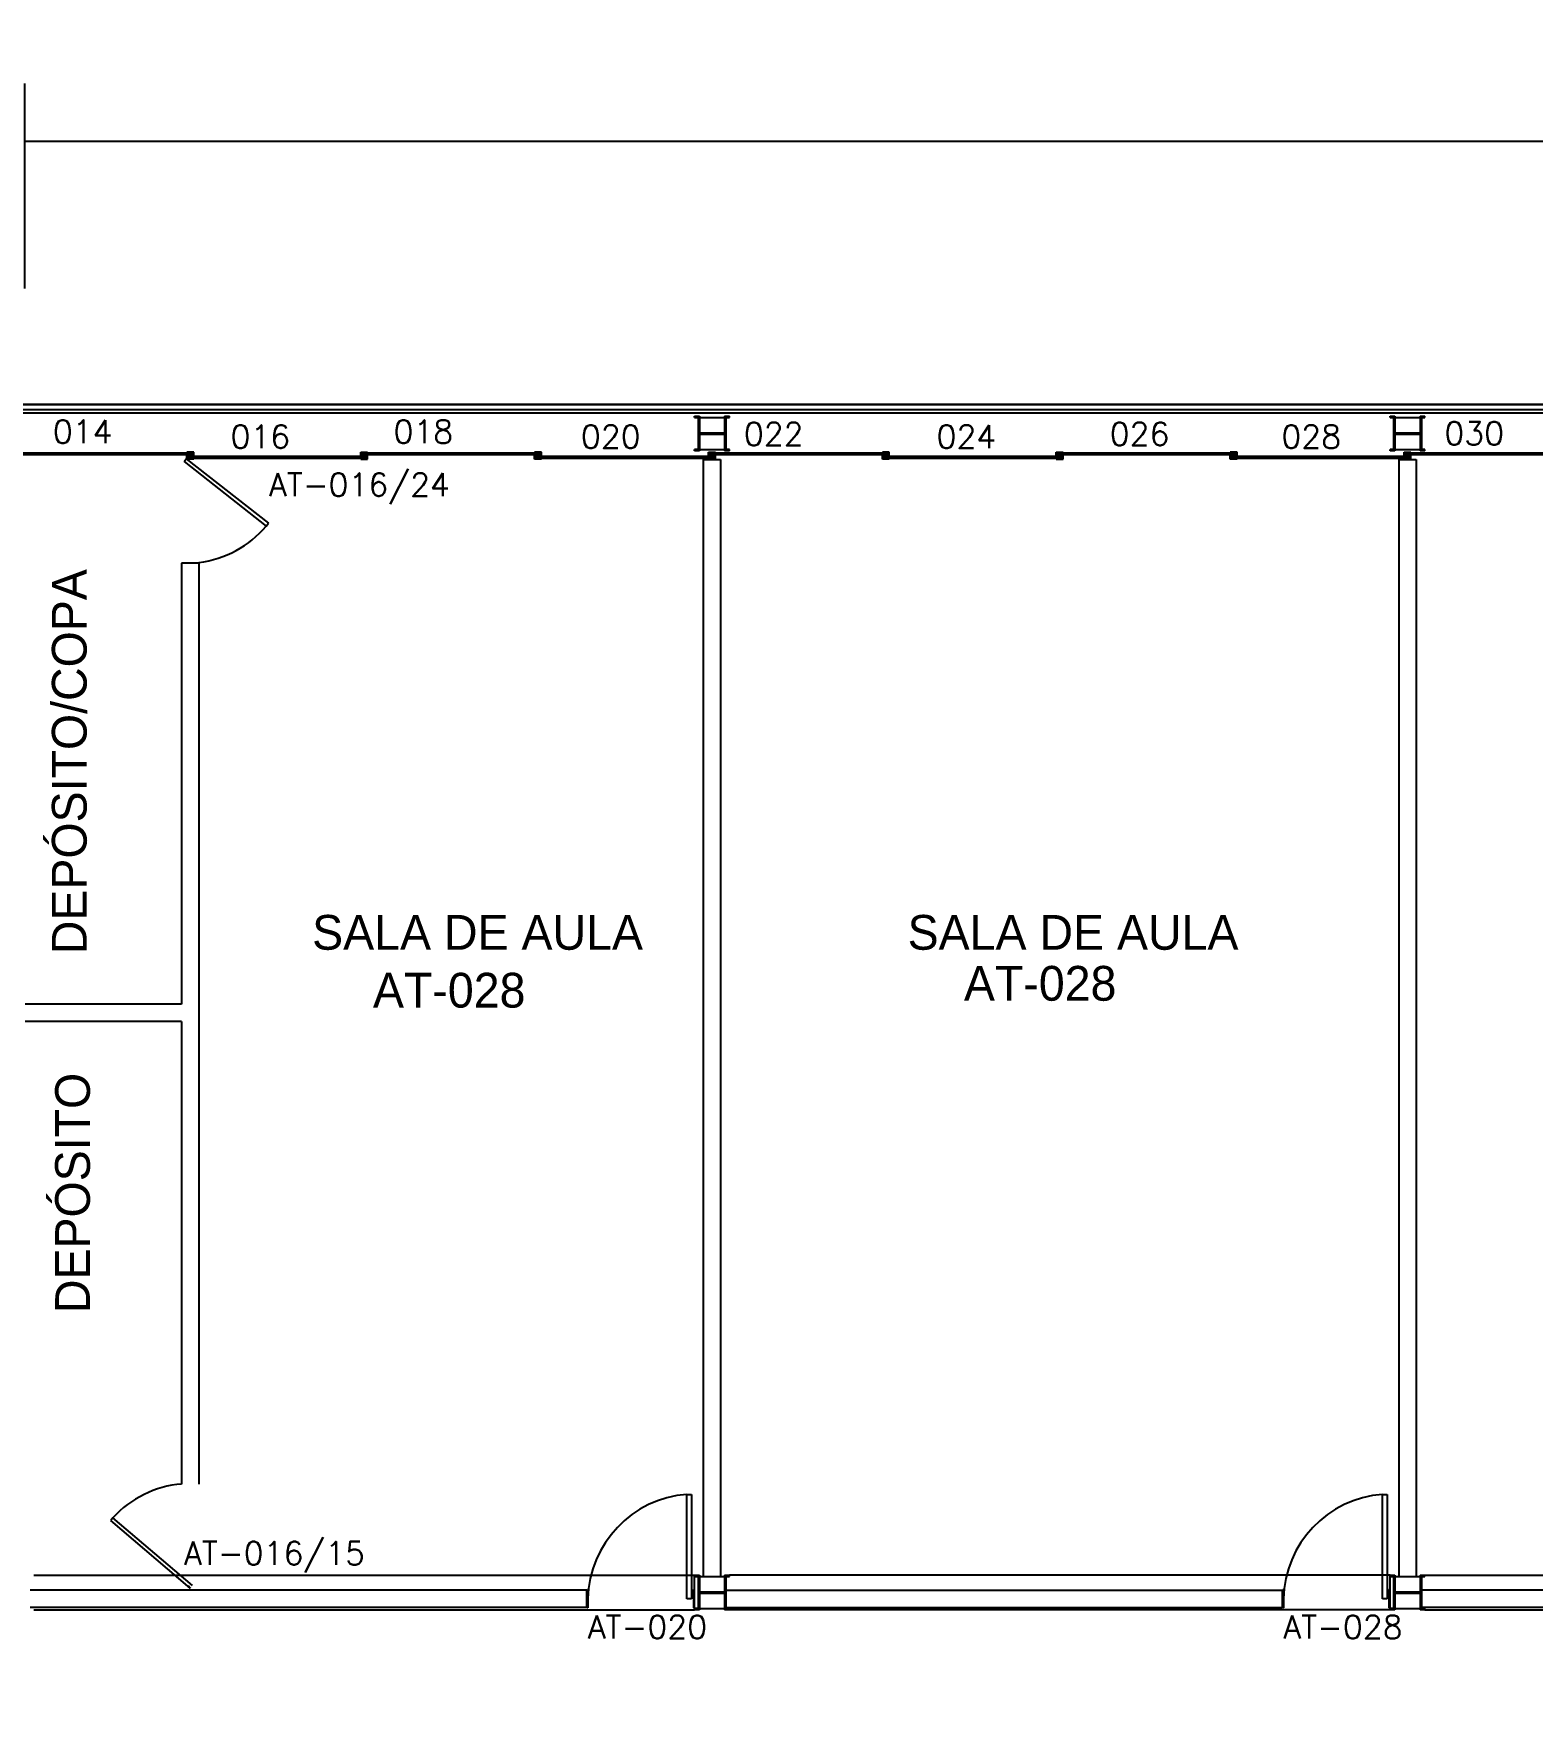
# Model space of a CAD drawing. Header units: millimetres. Extents: x 3509 to 3629, y 975 to 1006.
# Drawn here: x 3518.16 to 3531.08, y 991.38 to 1005.95 of the extents above; entities that cross this region are included whole.
import ezdxf
from ezdxf.enums import TextEntityAlignment as Align

# ---------------------------------------------------------------- set-up
doc = ezdxf.new("R2010")
doc.units = ezdxf.units.MM
for name, color, linetype in [('3', 2, 'Continuous'), ('ENDEREÇO', 2, 'Continuous'), ('MATRIZ', 2, 'Continuous'), ('MATRIZ-1', 1, 'Continuous'), ('NMOD', 2, 'Continuous'), ('TEXTO', 2, 'Continuous'), ('TEXTO-CENTRO-CUSTO', 2, 'Continuous')]:
    doc.layers.add(name, color=color, linetype=linetype)
doc.styles.add('FONTE', font='FONTE.shx', dxfattribs={"height": 0.4})
doc.styles.add('ROMANS', font='simplex.shx', dxfattribs={"height": 0.3})
doc.styles.add('UNB-100', font='simplex.shx', dxfattribs={"height": 0.2})
doc.dimstyles.new('1', dxfattribs={"dimtxt": 0.3, "dimasz": 0.18, "dimexe": 0.5, "dimexo": 1, "dimgap": 0.08, "dimtad": 1, "dimdec": 4, "dimzin": 12, "dimdsep": 46, "dimtxsty": 'ROMANS', "dimblk1": 'NONE', "dimblk2": 'NONE', "dimsah": 1, "dimcen": 0, "dimclrd": 2, "dimclre": 2, "dimclrt": 2, "dimadec": 0, "dimazin": 0, "dimtfac": 1, "dimtdec": 4, "dimtofl": 0, "dimtmove": 2, "dimatfit": 3, "dimldrblk": 'NONE', "dimfxl": 1, "dimtolj": 1, "dimtzin": 4, "dimarcsym": 0})

# ---------------------------------------------------------------- blocks, each defined once
blk = doc.blocks.new('*D29')
at = {"layer": 'DEFPOINTS', "color": 0, "linetype": 'Continuous', "transparency": 16777216}
for p in [(3518.079, 1005.023), (3518.079, 1002.753), (3566.088, 1002.753)]:
    blk.add_point(p, dxfattribs=at)
at = {"layer": 'TEXTO-CENTRO-CUSTO', "color": 2, "linetype": 'Continuous', "lineweight": -2, "transparency": 16777216}
for p, q in [((3518.079, 1003.753), (3518.079, 1005.523)), ((3566.088, 1003.753), (3566.088, 1005.523)), ((3566.088, 1005.023), (3518.079, 1005.023))]:
    blk.add_line(p, q, dxfattribs=at)
at = {"layer": 'TEXTO-CENTRO-CUSTO', "color": 2, "linetype": 'Continuous', "transparency": 16777216, "insert": (3542.084, 1005.253), "char_height": 0.3, "attachment_point": 5, "style": 'ROMANS'}
blk.add_mtext('\\A1;Salas de Aula', dxfattribs=at)
blk = doc.blocks.new('_NONE')
at = {"color": 0, "linetype": 'ByBlock'}
blk.add_circle((0, 0), 0.25, dxfattribs=at)

msp = doc.modelspace()

# ---------------------------------------------------------------- linework, layer by layer
msp.add_lwpolyline([(3508.85567, 1002.75329), (3629.15508, 1002.75329), (3629.15508, 978.25329), (3508.85567, 978.25329)], close=True)
at = {"layer": 'MATRIZ'}
for p, q in [((3519.45228, 1002.26044), (3519.4708, 1002.28404)), ((3519.45228, 1002.26044), (3520.16055, 1001.70446)), ((3519.4708, 1002.28404), (3520.17907, 1001.72806)), ((3523.93067, 1002.27958), (3523.93067, 992.64129)), ((3523.93067, 1002.27958), (3524.08067, 1002.27958)), ((3524.08067, 1002.27958), (3524.08067, 992.64129)), ((3529.93067, 1002.27958), (3529.93067, 992.64129)), ((3529.93067, 1002.27958), (3530.08067, 1002.27958)), ((3530.08067, 1002.27958), (3530.08067, 992.64129)), ((3520.16055, 1001.70446), (3520.17907, 1001.72806)), ((3519.58067, 1001.38436), (3519.43067, 1001.38299)), ((3519.43067, 1001.38299), (3519.43067, 997.58068)), ((3519.58067, 1001.38436), (3519.58067, 993.4395)), ((3519.43067, 997.58068), (3518.08067, 997.58068)), ((3519.43067, 997.43068), (3518.08067, 997.43068)), ((3519.43067, 997.43068), (3519.43067, 993.4395)), ((3523.79014, 993.35081), (3523.83014, 993.35081)), ((3523.79014, 992.45081), (3523.79014, 993.35081)), ((3523.83014, 993.35081), (3523.83014, 992.45081)), ((3529.79014, 993.35081), (3529.83014, 993.35081)), ((3529.79014, 992.45081), (3529.79014, 993.35081)), ((3529.83014, 993.35081), (3529.83014, 992.45081)), ((3518.83868, 993.14857), (3518.81922, 993.12573)), ((3519.52414, 992.5647), (3518.83868, 993.14857)), ((3519.50468, 992.54186), (3518.81922, 993.12573)), ((3519.48759, 992.5647), (3519.50705, 992.54186)), ((3523.85567, 992.35329), (3523.85567, 992.65329)), ((3523.85567, 992.64129), (3523.85567, 992.65329)), ((3523.85567, 992.65329), (3523.89767, 992.65329)), ((3523.85567, 992.64129), (3523.88567, 992.64129)), ((3523.88567, 992.64129), (3523.88567, 992.36529)), ((3523.89767, 992.65329), (3523.89767, 992.35329)), ((3523.89767, 992.64129), (3524.11367, 992.64129)), ((3524.11367, 992.65329), (3524.11367, 992.35329)), ((3524.11367, 992.65329), (3524.15567, 992.65329)), ((3524.12567, 992.64129), (3524.12567, 992.36529)), ((3524.12567, 992.64129), (3524.15567, 992.64129)), ((3524.15567, 992.64129), (3524.15567, 992.65329)), ((3529.85567, 992.35329), (3529.85567, 992.65329)), ((3529.85567, 992.64129), (3529.85567, 992.65329)), ((3529.85567, 992.65329), (3529.89767, 992.65329)), ((3529.85567, 992.64129), (3529.88567, 992.64129)), ((3529.88567, 992.64129), (3529.88567, 992.36529)), ((3529.89767, 992.65329), (3529.89767, 992.35329)), ((3529.89767, 992.64129), (3530.11367, 992.64129)), ((3530.11367, 992.65329), (3530.11367, 992.35329)), ((3530.11367, 992.65329), (3530.15567, 992.65329)), ((3530.12567, 992.64129), (3530.12567, 992.36529)), ((3530.12567, 992.64129), (3530.15567, 992.64129)), ((3530.15567, 992.64129), (3530.15567, 992.65329)), ((3522.92577, 992.52529), (3518.12567, 992.52529)), ((3522.92577, 992.37529), (3522.92577, 992.52529)), ((3522.93077, 992.53124), (3522.93577, 992.53124)), ((3522.93077, 992.53124), (3522.93077, 992.37124)), ((3522.93577, 992.53124), (3522.93577, 992.37124)), ((3523.83014, 992.45081), (3523.79014, 992.45081)), ((3523.84567, 992.53124), (3523.85067, 992.53124)), ((3523.84567, 992.53124), (3523.84567, 992.37124)), ((3523.85067, 992.53124), (3523.85067, 992.37124)), ((3523.89767, 992.50929), (3524.11367, 992.50929)), ((3523.89767, 992.49729), (3524.11367, 992.49729)), ((3524.12567, 992.52529), (3528.92577, 992.52529)), ((3528.92577, 992.52529), (3528.92577, 992.37529)), ((3528.93077, 992.53124), (3528.93077, 992.37124)), ((3528.93077, 992.53124), (3528.93577, 992.53124)), ((3528.93577, 992.53124), (3528.93577, 992.37124)), ((3529.83014, 992.45081), (3529.79014, 992.45081)), ((3529.84567, 992.53124), (3529.85067, 992.53124)), ((3529.84567, 992.53124), (3529.84567, 992.37124)), ((3529.85067, 992.53124), (3529.85067, 992.37124)), ((3529.89767, 992.50929), (3530.11367, 992.50929)), ((3529.89767, 992.49729), (3530.11367, 992.49729)), ((3534.92577, 992.52529), (3530.12567, 992.52529)), ((3522.92577, 992.37529), (3518.12567, 992.37529)), ((3522.93077, 992.37124), (3522.93577, 992.37124)), ((3523.84567, 992.37124), (3523.85067, 992.37124)), ((3523.88567, 992.36529), (3523.85567, 992.36529)), ((3523.85567, 992.35329), (3523.85567, 992.36529)), ((3523.89767, 992.35329), (3523.85567, 992.35329)), ((3523.89767, 992.36529), (3524.11367, 992.36529)), ((3524.15567, 992.35329), (3524.11367, 992.35329)), ((3524.12567, 992.37529), (3528.92577, 992.37529)), ((3524.15567, 992.36529), (3524.12567, 992.36529)), ((3524.15567, 992.35329), (3524.15567, 992.36529)), ((3528.93077, 992.37124), (3528.93577, 992.37124)), ((3529.84567, 992.37124), (3529.85067, 992.37124)), ((3529.88567, 992.36529), (3529.85567, 992.36529)), ((3529.85567, 992.35329), (3529.85567, 992.36529)), ((3529.89767, 992.35329), (3529.85567, 992.35329)), ((3529.89767, 992.36529), (3530.11367, 992.36529)), ((3530.15567, 992.35329), (3530.11367, 992.35329)), ((3534.92577, 992.37529), (3530.12567, 992.37529)), ((3530.15567, 992.36529), (3530.12567, 992.36529)), ((3530.15567, 992.35329), (3530.15567, 992.36529))]:
    msp.add_line(p, q, dxfattribs=at)
at = {"layer": 'MATRIZ', "color": 1}
for centre, start, end in [((3519.4708, 1002.28472), 277.001161, 319.927057), ((3519.50466, 992.54118), 94.708354, 137.63425)]:
    msp.add_arc(centre, 0.90136, start, end, dxfattribs=at)
at = {"layer": 'MATRIZ'}
for centre in [(3523.85959, 992.42934), (3529.85959, 992.42934)]:
    msp.add_arc(centre, 0.92408, 94.310497, 178.642288, dxfattribs=at)
at = {"layer": 'MATRIZ-1'}
for p, q in [((3629.15508, 1002.75329), (3508.85567, 1002.75329)), ((3591.50008, 1002.70814), (3508.85567, 1002.70814)), ((3591.50008, 1002.67814), (3508.85567, 1002.67814)), ((3523.85567, 1002.64129), (3523.85567, 1002.65329)), ((3523.85567, 1002.65329), (3523.89767, 1002.65329)), ((3523.85567, 1002.64129), (3523.88567, 1002.64129)), ((3523.88567, 1002.64129), (3523.88567, 1002.36529)), ((3523.89767, 1002.65329), (3523.89767, 1002.35329)), ((3523.89767, 1002.64129), (3524.11367, 1002.64129)), ((3524.11367, 1002.65329), (3524.11367, 1002.35329)), ((3524.11367, 1002.65329), (3524.15567, 1002.65329)), ((3524.12567, 1002.64129), (3524.12567, 1002.36529)), ((3524.12567, 1002.64129), (3524.15567, 1002.64129)), ((3524.15567, 1002.64129), (3524.15567, 1002.65329)), ((3529.85567, 1002.64129), (3529.85567, 1002.65329)), ((3529.85567, 1002.65329), (3529.89767, 1002.65329)), ((3529.85567, 1002.64129), (3529.88567, 1002.64129)), ((3529.88567, 1002.64129), (3529.88567, 1002.36529)), ((3529.89767, 1002.65329), (3529.89767, 1002.35329)), ((3529.89767, 1002.64129), (3530.11367, 1002.64129)), ((3530.11367, 1002.65329), (3530.11367, 1002.35329)), ((3530.11367, 1002.65329), (3530.15567, 1002.65329)), ((3530.12567, 1002.64129), (3530.12567, 1002.36529)), ((3530.12567, 1002.64129), (3530.15567, 1002.64129)), ((3530.15567, 1002.64129), (3530.15567, 1002.65329)), ((3523.89767, 1002.50929), (3524.11367, 1002.50929)), ((3523.89767, 1002.49729), (3524.11367, 1002.49729)), ((3529.89767, 1002.50929), (3530.11367, 1002.50929)), ((3529.89767, 1002.49729), (3530.11367, 1002.49729)), ((3519.52867, 1002.33396), (3517.98267, 1002.33396)), ((3519.52867, 1002.31796), (3517.98267, 1002.31796)), ((3519.53567, 1002.34096), (3519.47567, 1002.34096)), ((3519.47567, 1002.31096), (3519.53567, 1002.31096)), ((3519.47567, 1002.28096), (3519.47567, 1002.31096)), ((3521.02867, 1002.30396), (3519.48267, 1002.30396)), ((3519.48267, 1002.30396), (3519.48267, 1002.28796)), ((3519.52867, 1002.31796), (3519.52867, 1002.33396)), ((3519.53567, 1002.31096), (3519.53567, 1002.34096)), ((3520.97567, 1002.34096), (3521.03567, 1002.34096)), ((3520.97567, 1002.31096), (3520.97567, 1002.34096)), ((3521.03567, 1002.31096), (3520.97567, 1002.31096)), ((3522.52867, 1002.33396), (3520.98267, 1002.33396)), ((3520.98267, 1002.31796), (3520.98267, 1002.33396)), ((3522.52867, 1002.31796), (3520.98267, 1002.31796)), ((3521.02867, 1002.30396), (3521.02867, 1002.28796)), ((3521.03567, 1002.28096), (3521.03567, 1002.31096)), ((3522.53567, 1002.34096), (3522.47567, 1002.34096)), ((3522.47567, 1002.31096), (3522.53567, 1002.31096)), ((3522.47567, 1002.28096), (3522.47567, 1002.31096)), ((3524.02867, 1002.30396), (3522.48267, 1002.30396)), ((3522.48267, 1002.30396), (3522.48267, 1002.28796)), ((3522.52867, 1002.31796), (3522.52867, 1002.33396)), ((3522.53567, 1002.31096), (3522.53567, 1002.34096)), ((3523.88567, 1002.36529), (3523.85567, 1002.36529)), ((3523.85567, 1002.35329), (3523.85567, 1002.36529)), ((3523.89767, 1002.35329), (3523.85567, 1002.35329)), ((3523.89767, 1002.36529), (3524.11367, 1002.36529)), ((3523.97567, 1002.34096), (3524.03567, 1002.34096)), ((3523.97567, 1002.31096), (3523.97567, 1002.34096)), ((3524.03567, 1002.31096), (3523.97567, 1002.31096)), ((3525.52867, 1002.33396), (3523.98267, 1002.33396)), ((3523.98267, 1002.31796), (3523.98267, 1002.33396)), ((3525.52867, 1002.31796), (3523.98267, 1002.31796)), ((3524.02867, 1002.30396), (3524.02867, 1002.28796)), ((3524.03567, 1002.28096), (3524.03567, 1002.31096)), ((3524.15567, 1002.35329), (3524.11367, 1002.35329)), ((3524.15567, 1002.36529), (3524.12567, 1002.36529)), ((3524.15567, 1002.35329), (3524.15567, 1002.36529)), ((3525.53567, 1002.34096), (3525.47567, 1002.34096)), ((3525.47567, 1002.31096), (3525.53567, 1002.31096)), ((3525.47567, 1002.28096), (3525.47567, 1002.31096)), ((3525.48267, 1002.30396), (3525.48267, 1002.28796)), ((3527.02867, 1002.30396), (3525.48267, 1002.30396)), ((3525.52867, 1002.31796), (3525.52867, 1002.33396)), ((3525.53567, 1002.31096), (3525.53567, 1002.34096)), ((3526.97567, 1002.34096), (3527.03567, 1002.34096)), ((3526.97567, 1002.31096), (3526.97567, 1002.34096)), ((3527.03567, 1002.31096), (3526.97567, 1002.31096)), ((3528.52867, 1002.33396), (3526.98267, 1002.33396)), ((3526.98267, 1002.31796), (3526.98267, 1002.33396)), ((3528.52867, 1002.31796), (3526.98267, 1002.31796)), ((3527.02867, 1002.30396), (3527.02867, 1002.28796)), ((3527.03567, 1002.28096), (3527.03567, 1002.31096)), ((3528.53567, 1002.34096), (3528.47567, 1002.34096)), ((3528.47567, 1002.31096), (3528.53567, 1002.31096)), ((3528.47567, 1002.28096), (3528.47567, 1002.31096)), ((3530.02867, 1002.30396), (3528.48267, 1002.30396)), ((3528.48267, 1002.30396), (3528.48267, 1002.28796)), ((3528.52867, 1002.31796), (3528.52867, 1002.33396)), ((3528.53567, 1002.31096), (3528.53567, 1002.34096)), ((3529.88567, 1002.36529), (3529.85567, 1002.36529)), ((3529.85567, 1002.35329), (3529.85567, 1002.36529)), ((3529.89767, 1002.35329), (3529.85567, 1002.35329)), ((3529.89767, 1002.36529), (3530.11367, 1002.36529)), ((3529.97567, 1002.34096), (3530.03567, 1002.34096)), ((3529.97567, 1002.31096), (3529.97567, 1002.34096)), ((3530.03567, 1002.31096), (3529.97567, 1002.31096)), ((3529.98267, 1002.31796), (3529.98267, 1002.33396)), ((3531.52867, 1002.33396), (3529.98267, 1002.33396)), ((3531.52867, 1002.31796), (3529.98267, 1002.31796)), ((3530.02867, 1002.30396), (3530.02867, 1002.28796)), ((3530.03567, 1002.28096), (3530.03567, 1002.31096)), ((3530.15567, 1002.35329), (3530.11367, 1002.35329)), ((3530.15567, 1002.36529), (3530.12567, 1002.36529)), ((3530.15567, 1002.35329), (3530.15567, 1002.36529)), ((3519.53567, 1002.28096), (3519.47567, 1002.28096)), ((3521.02867, 1002.28796), (3519.48267, 1002.28796)), ((3520.97567, 1002.28096), (3521.03567, 1002.28096)), ((3522.53567, 1002.28096), (3522.47567, 1002.28096)), ((3524.02867, 1002.28796), (3522.48267, 1002.28796)), ((3523.97567, 1002.28096), (3524.03567, 1002.28096)), ((3525.53567, 1002.28096), (3525.47567, 1002.28096)), ((3527.02867, 1002.28796), (3525.48267, 1002.28796)), ((3526.97567, 1002.28096), (3527.03567, 1002.28096)), ((3528.53567, 1002.28096), (3528.47567, 1002.28096)), ((3530.02867, 1002.28796), (3528.48267, 1002.28796)), ((3529.97567, 1002.28096), (3530.03567, 1002.28096)), ((3518.15567, 992.65329), (3523.85567, 992.65329)), ((3529.85567, 992.65329), (3524.15567, 992.65329)), ((3530.15567, 992.65329), (3535.85567, 992.65329)), ((3518.15567, 992.35329), (3523.85567, 992.35329)), ((3529.85567, 992.35329), (3524.15567, 992.35329)), ((3530.15567, 992.35329), (3535.85567, 992.35329))]:
    msp.add_line(p, q, dxfattribs=at)

# ---------------------------------------------------------------- texts
at = {"layer": '3', "style": 'FONTE'}
for s, p in [('DEPÓSITO/COPA', (3518.61203, 1001.33209)), ('DEPÓSITO', (3518.64008, 996.98745))]:
    msp.add_text(s, height=0.3, rotation=90, dxfattribs=at).set_placement(p, align=Align.RIGHT)
for s, p in [('SALA DE AULA', (3523.41085, 998.04911)), ('SALA DE AULA', (3528.54762, 998.04911)), ('AT-028', (3522.39694, 997.54991)), ('AT-028', (3527.49472, 997.60932))]:
    msp.add_text(s, height=0.3, dxfattribs=at).set_placement(p, align=Align.RIGHT)
at = {"layer": 'ENDEREÇO', "style": 'UNB-100'}
for s, p in [('AT-020', (3523.96315, 992.10627)), ('AT-028', (3529.96315, 992.10627))]:
    msp.add_text(s, height=0.2, dxfattribs=at).set_placement(p, align=Align.RIGHT)
at = {"layer": 'NMOD', "style": 'UNB-100'}
for s, p in [('014', (3518.83396, 1002.41814)), ('018', (3521.77364, 1002.41814)), ('022', (3524.79602, 1002.39768)), ('026', (3527.95112, 1002.39833)), ('030', (3530.83798, 1002.40419)), ('016', (3520.36771, 1002.37557)), ('020', (3523.39009, 1002.37557)), ('024', (3526.45783, 1002.37557)), ('028', (3529.43204, 1002.37557))]:
    msp.add_text(s, height=0.2, dxfattribs=at).set_placement(p, align=Align.RIGHT)
at = {"layer": 'TEXTO', "style": 'UNB-100'}
for s, p in [('AT-016/24', (3521.74502, 1001.96102)), ('AT-016/15', (3521.01235, 992.74283))]:
    msp.add_text(s, height=0.2, dxfattribs=at).set_placement(p, align=Align.RIGHT)

# ---------------------------------------------------------------- dimensions: what is measured, and where the dimension line sits
at = {"layer": 'TEXTO-CENTRO-CUSTO', "linetype": 'Continuous'}
dim = msp.add_linear_dim(base=(3518.07943, 1005.02322), p1=(3566.08804, 1002.75329), p2=(3518.07943, 1002.75329), text='Salas de Aula', dimstyle='1', dxfattribs=at)
dim.commit()
dim.dimension.update_dxf_attribs({"geometry": '*D29', "text_midpoint": (3542.08374, 1005.25322)})

doc.saveas('drawing.dxf')
